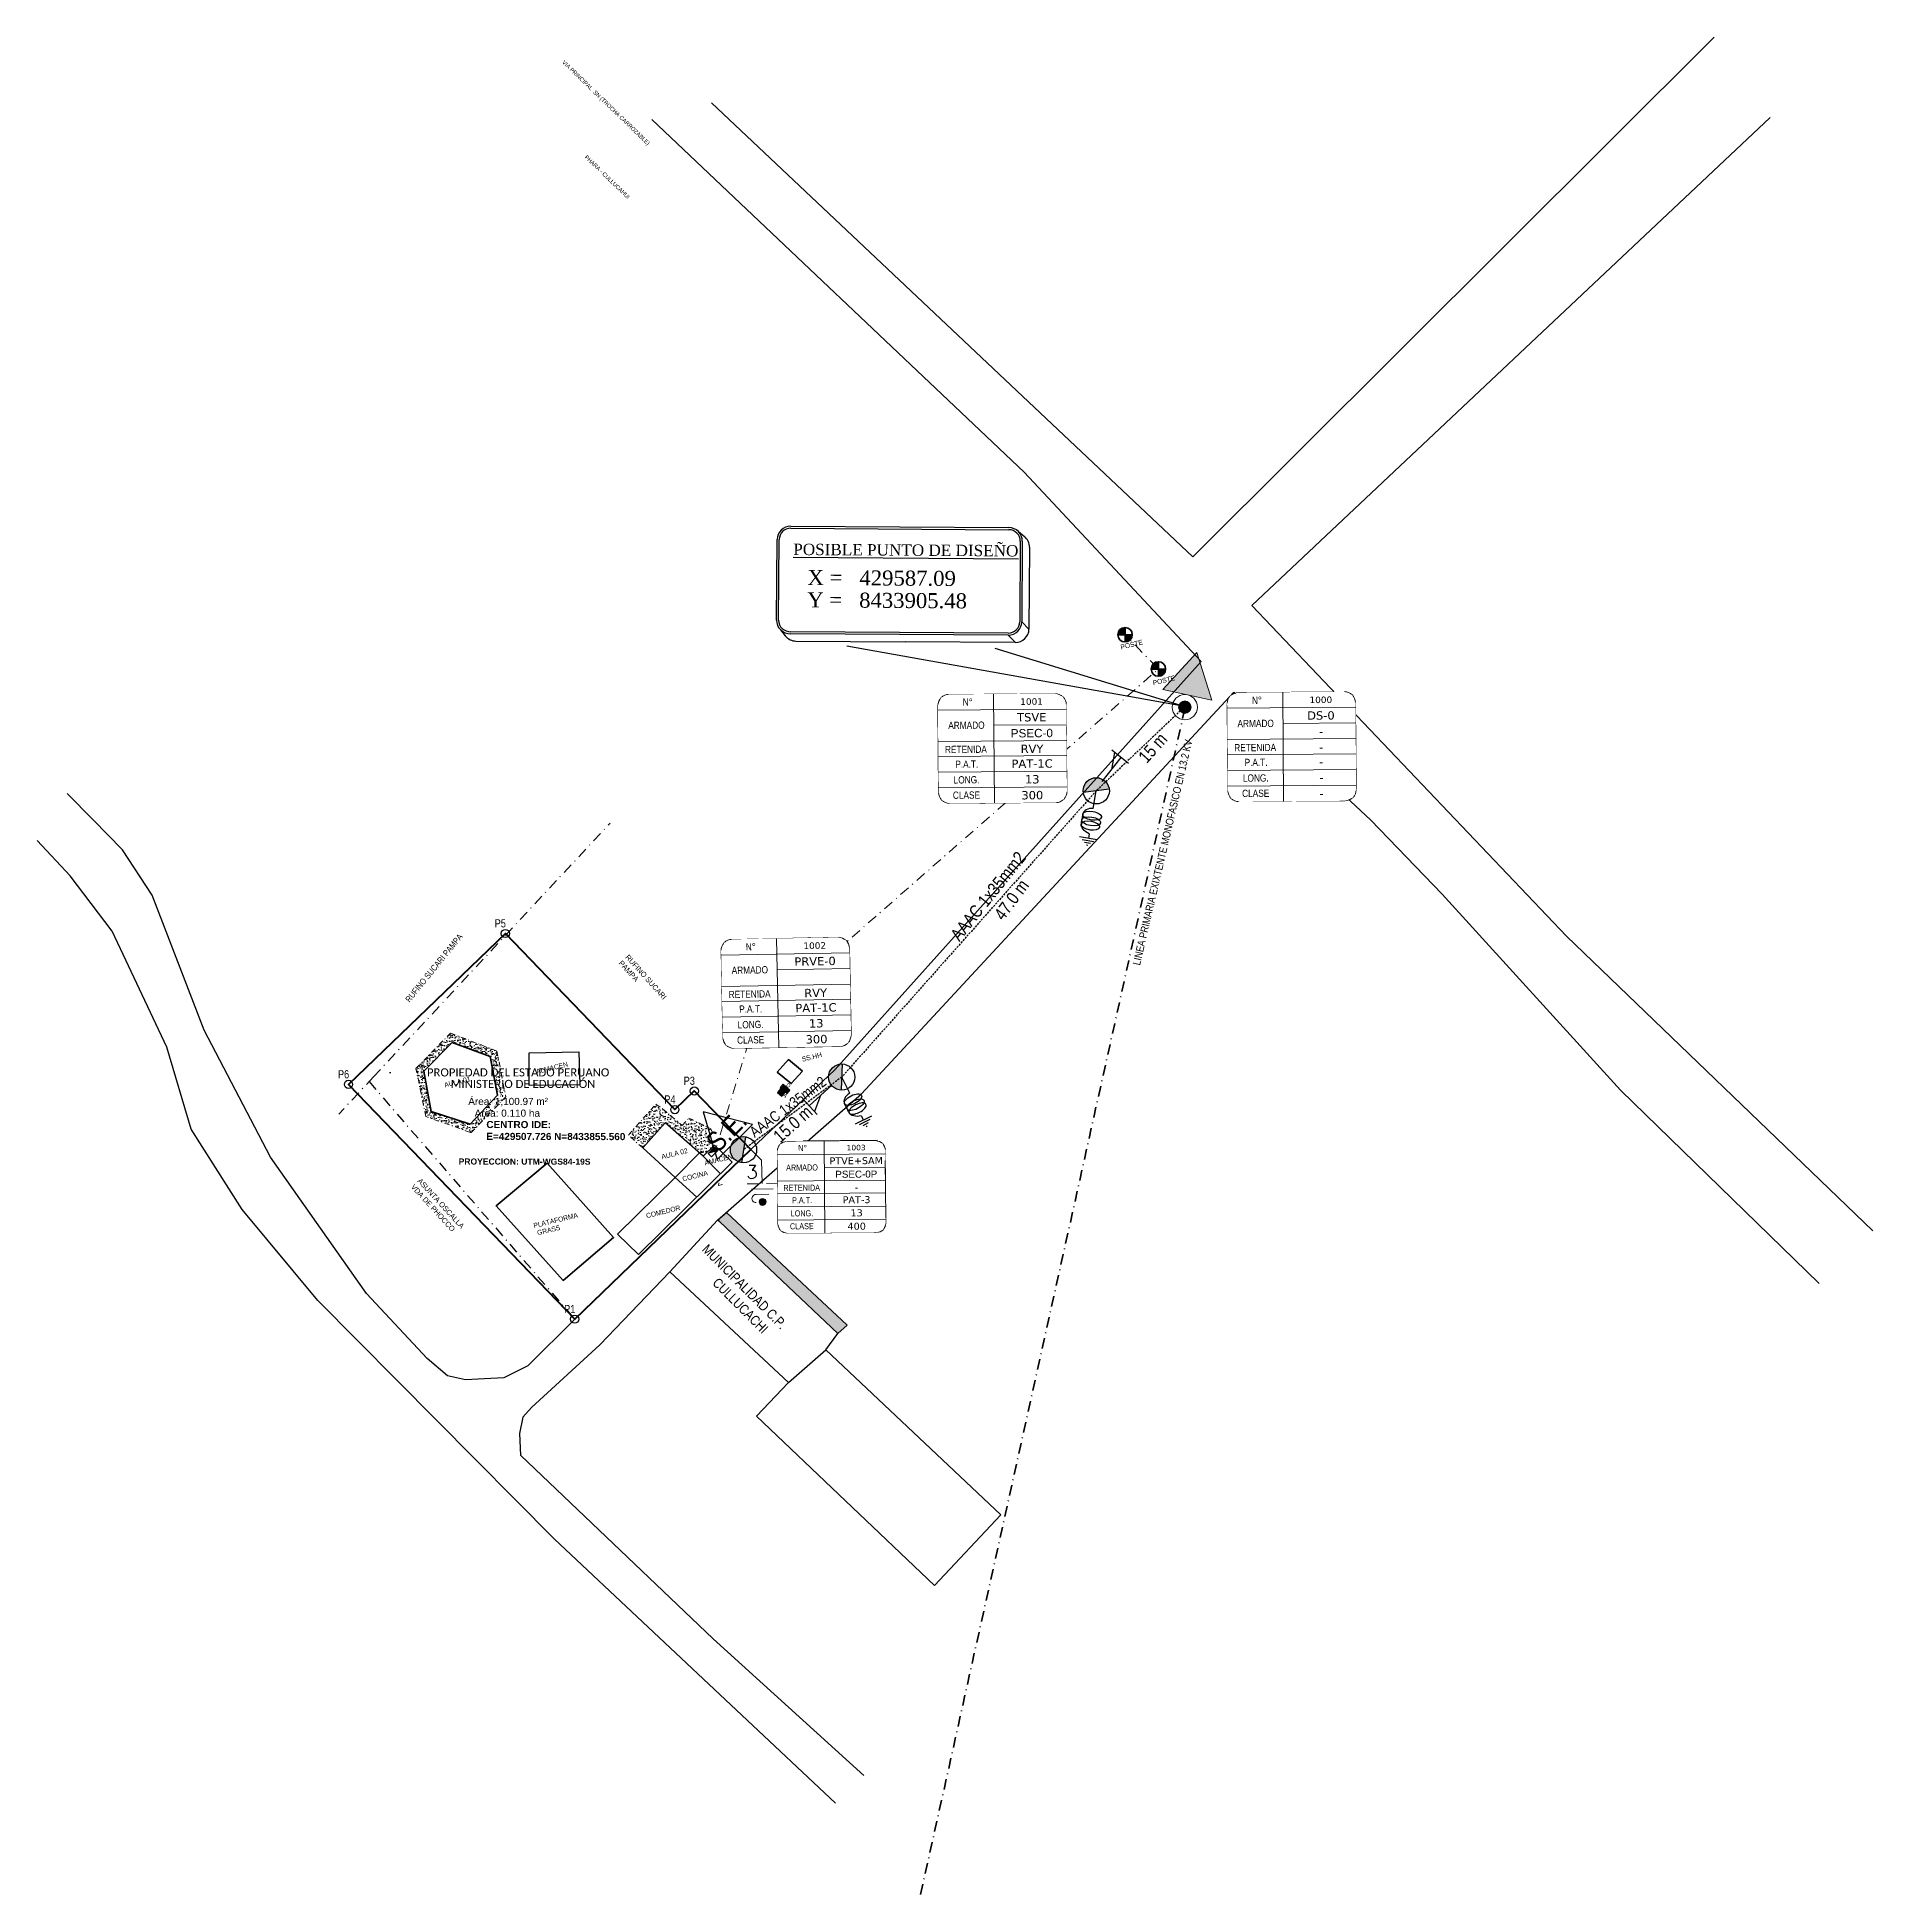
# Model space of a CAD drawing. Header units: metres. Extents: x 429446 to 429672, y 8433760 to 8433988.
import ezdxf
from ezdxf.enums import TextEntityAlignment as Align

# ---------------------------------------------------------------- set-up
doc = ezdxf.new("R2010")
doc.units = ezdxf.units.M
for name, pattern in [('DASHDOTX2', [50.8, 25.4, -12.7, 0, -12.7]), ('DASHED', [0.75, 0.5, -0.25]), ('DASHED2', [0.375, 0.25, -0.125])]:
    doc.linetypes.add(name, pattern=pattern)
for name, color, linetype, lineweight in [('00 Existente SED', 5, 'Continuous', 20), ('00-TEXTOS .7', 174, 'Continuous', 0), ('AGUA', 140, 'DASHED', 9), ('buzon', 152, 'Continuous', 18), ('cable de luz', 210, 'DASHDOTX2', 5), ('CANCHA POL', 22, 'Continuous', 35), ('CUADRO-ARMAD', 140, 'Continuous', 18), ('CULTIVO EXIST', 100, 'Continuous', 35), ('FORMATO', 7, 'Continuous', 0), ('medidor de luz', 210, 'Continuous', 13), ('POSTES', 204, 'Continuous', 35), ('POZA', 142, 'Continuous', 35), ('RED PRIMARIA', 182, 'Continuous', 9), ('REDES-MT', 7, 'Continuous', 5), ('TERRENO IE', 12, 'Continuous', 50), ('vereda piso concreto', 232, 'DASHDOTX2', 9), ('VIVIENDAS', 6, 'Continuous', 30)]:
    doc.layers.add(name, color=color, linetype=linetype, lineweight=lineweight)
for name, color, linetype in [('ArcGeek_UTM_Vertices', 1, 'Continuous'), ('ARMADOS', 5, 'Continuous'), ('COORD_TXT', 180, 'Continuous'), ('Layer', 7, 'Continuous'), ('LETRA-DERE.', 4, 'Continuous'), ('LETRA-IZQUI.', 3, 'Continuous'), ('PISOS', 7, 'Continuous'), ('R_RETENIDA_RS', 1, 'Continuous'), ('RP_PAT_3_PEÑA', 1, 'Continuous'), ('SECCIONES-VIAS', 1, 'Continuous'), ('TEXTO', 7, 'Continuous'), ('TRATAMIENTO EXTERIOR', 7, 'Continuous'), ('VERTICES', 3, 'Continuous')]:
    doc.layers.add(name, color=color, linetype=linetype)
doc.layers.add('LY_MT_TRAM', color=7, linetype='Continuous', true_color=0xc632c2)
doc.styles.add('2mm', font='swisse.ttf', dxfattribs={"height": 1})
doc.styles.add('ARCGEEK_TABLA', font='arial.ttf', dxfattribs={"width": 0.8})
doc.styles.add('Arial', font='ARIALN.TTF')
doc.styles.add('COTA', font='swisse.ttf')
doc.styles.add('REMA', font='candaraz.ttf', dxfattribs={"height": 0.7})
doc.styles.add('SANSSERIFREG', font='sanss___.ttf')
doc.styles.get("Standard").update_dxf_attribs({"font": 'simplex.shx'})
doc.styles.add('TEXCAL', font='ARIALN.TTF')
doc.styles.add('times', font='times.ttf')
doc.styles.add('VERDANA', font='verdana.ttf')
doc.styles.add('VERTICES', font='sanssb__.ttf')

# ---------------------------------------------------------------- blocks, each defined once
blk = doc.blocks.new('SED_EXISTENTE')
at = {"layer": '00 Existente SED'}
h = blk.add_hatch(color=256, dxfattribs=at)
h.dxf.hatch_style = 1
h.paths.add_polyline_path([(-1.04, 4.35), (4.1, -1.78), (6.84, 5.73)])
h = blk.add_hatch(color=256, dxfattribs=at)
h.dxf.hatch_style = 1
h.paths.add_polyline_path([(-0.94, -0.34, 1), (0.94, 0.34, 1)])
blk.add_lwpolyline([(6.84, 5.73), (-1.04, 4.35), (4.1, -1.78)], close=True, dxfattribs=at)
for radius in [2, 1, 1]:
    blk.add_circle((0, 0), radius, dxfattribs=at)
blk = doc.blocks.new('Atierra')
at = {"layer": 'ARMADOS', "color": 1, "ltscale": 0.03}
blk.add_line((3.84, 0), (0, 0), dxfattribs=at)
at = {"layer": 'ARMADOS', "color": 1}
blk.add_line((9.3, 0), (10.32, 0), dxfattribs=at)
at = {"layer": 'ARMADOS', "color": 1, "ltscale": 3}
for p, q in [((10.31, 1.93), (10.32, -1.93)), ((10.82, 1.29), (10.82, -1.28)), ((11.32, 0.65), (11.33, -0.64)), ((11.83, 0.13), (11.83, -0.12))]:
    blk.add_line(p, q, dxfattribs=at)
at = {"layer": 'ARMADOS', "color": 1, "ltscale": 0.03}
for centre, radius, start, end in [((5.94, 2.76), 4.81, 263.9407, 276.9686), ((7.08, 1.69), 3.75, 261.5568, 277.8741)]:
    blk.add_arc(centre, radius, start, end, dxfattribs=at)
for centre, major_axis, ratio, start_param, end_param in [((5.4, 0), (0, -2.02), 0.462701, 0, 6.283185), ((6.61, 0), (0, -2.02), 0.462701, 0, 6.283185), ((5.11, -0.2), (-0.4, 1.81), 0.666689, 1.317041, 3.059481)]:
    blk.add_ellipse(centre, major_axis=major_axis, ratio=ratio, start_param=start_param, end_param=end_param, dxfattribs=at)
at = {"layer": 'ARMADOS', "color": 1, "ltscale": 0.03, "extrusion": (0, 0, -1)}
for centre, major_axis, ratio, start_param, end_param in [((7.54, 0), (0, -2.02), 0.438904, 0, 6.283185), ((8.14, 0), (0.75, 1.98), 0.526016, 1.375286, 2.961865)]:
    blk.add_ellipse(centre, major_axis=major_axis, ratio=ratio, start_param=start_param, end_param=end_param, dxfattribs=at)
blk = doc.blocks.new('ARMADOS-MT')
at = {"layer": 'CUADRO-ARMAD'}
blk.add_lwpolyline([(-16.6, -25.33, 0.414214), (-13.72, -28.21), (13.72, -28.21, 0.414214), (16.6, -25.33), (16.6, -2.88, 0.414214), (13.72, 0), (-13.72, 0, 0.414214), (-16.6, -2.88)], format="xyb", close=True, dxfattribs=at)
at = {"layer": 'LETRA-DERE.', "style": 'Arial', "width": 0.6}
blk.add_attdef('CARGA/TRABAJO', text='', height=2.16, dxfattribs=at).set_placement((7.64, -26.24), align=Align.MIDDLE)
blk.add_wipeout([(-15.76, -0.84), (-13.72, 0), (13.72, 0), (15.76, -0.84), (16.6, -2.88), (16.6, -25.33), (15.76, -27.37), (13.72, -28.21), (-13.72, -28.21), (-15.76, -27.37), (-16.6, -25.33), (-16.6, -2.88)]).dxf.layer = 'CUADRO-ARMAD'
at = {"layer": 'CUADRO-ARMAD'}
for p, q in [((-16.6, -4.05), (16.6, -4.05)), ((-2.18, 0), (-2.18, -28.21)), ((-2.18, -8.1), (16.6, -8.1)), ((-16.6, -12.15), (16.6, -12.15)), ((-16.6, -16.06), (16.6, -16.06)), ((-16.6, -20.11), (16.6, -20.11)), ((-16.6, -24.16), (16.6, -24.16))]:
    blk.add_line(p, q, dxfattribs=at)
at = {"layer": 'LETRA-DERE.', "style": 'Arial', "width": 0.6}
for tag, p in [('NºESTRUC.', (7.64, -2.02)), ('TIPO-ARM.1', (7.64, -6.07)), ('TIPO-ARM.2', (7.64, -10.21)), ('TIPO-RET.', (7.64, -14.26))]:
    blk.add_attdef(tag, text='', height=2.16, dxfattribs=at).set_placement(p, align=Align.MIDDLE_CENTER)
for tag, p in [('TIPO-PAT', (7.64, -18.09)), ('LONG.', (7.64, -22.14))]:
    blk.add_attdef(tag, text='', height=2.16, dxfattribs=at).set_placement(p, align=Align.MIDDLE)
at = {"layer": 'LETRA-IZQUI.', "style": 'TEXCAL'}
for s, p in [('N%%d', (-10.19, -2.02)), ('ARMADO   ', (-13.97, -8.03)), ('RETENIDA  ', (-14.86, -14.26)), ('P.A.T.     ', (-12.22, -18.09)), ('LONG.', (-12.68, -22.14)), ('CLASE', (-12.91, -26.1))]:
    blk.add_text(s, height=1.872, dxfattribs=at).set_placement(p, align=Align.MIDDLE_LEFT)
blk = doc.blocks.new('REDCAD_LEYRS_RSRV')
at = {"layer": 'R_RETENIDA_RS', "color": 6, "lineweight": 30}
for p, q in [((-2.68, 0), (2.68, 0)), ((0, 0), (2.68, 1.4)), ((2.68, 2.1), (2.68, -1.62))]:
    blk.add_line(p, q, dxfattribs=at)
blk = doc.blocks.new('PAT-3_NUEVO')
at = {"lineweight": 20}
h = blk.add_hatch(color=1, dxfattribs=at)
h.dxf.hatch_style = 1
h.paths.add_polyline_path([(-6.51, -1.42, 1), (-7.43, -1.42, 1)])
at = {"color": 1, "lineweight": 20}
for p, q in [((-5.24, -2.84), (-5.25, 0)), ((-4.54, 0.57), (-4.54, -0.85)), ((0, 0), (-1.41, -1.41)), ((-5.96, -2.28), (-5.96, -0.57)), ((-1.41, -1.41), (-4.54, -1.42)), ((-4.53, -3.41), (-4.53, -1.99))]:
    blk.add_line(p, q, dxfattribs=at)
blk.add_lwpolyline([(-5.96, -0.57, 1.004498), (-7.05, -0.57)], format="xyb", dxfattribs=at)
blk.add_circle((-6.97, -1.42), 0.458, dxfattribs=at)
blk.add_text('3', height=1.79, rotation=270, dxfattribs=at).set_placement((-2.96, -0.11), align=Align.MIDDLE_CENTER)

msp = doc.modelspace()

# ---------------------------------------------------------------- hatches: boundary and pattern name
h = msp.add_hatch()
h.set_pattern_fill('ANSI38', color=256, scale=0.5, angle=-8.676)
h.set_pattern_definition([(36.3239737625, (15926.99983, 6369540.83091), (-0.0370218965223, 0.0503550313067), []), (126.3239737625, (15926.99983, 6369540.83091), (-0.1243988243512, 0.063688166091), [0.15625, -0.09375])])
h.paths.add_polyline_path([(429537.81, 8433859.36), (429537.46, 8433858.97), (429538.29, 8433858.23), (429538.63, 8433858.61)])
h = msp.add_hatch()
h.set_pattern_fill('ANSI31', color=256, scale=0.5, angle=-9.557)
h.set_pattern_definition([(35.4429536247, (-15766.227525, 6376142.61845), (-0.0362432560176, 0.0509183306211), [])])
h.paths.add_polyline_path([(429538.01, 8433858.34), (429537.48, 8433858.8), (429537.1, 8433858.36), (429537.63, 8433857.9)])
at = {"layer": 'COORD_TXT'}
h = msp.add_hatch(color=1, dxfattribs=at)
h.dxf.hatch_style = 1
h.paths.add_polyline_path([(429574.79, 8433896.11, 0.155754), (429574.62, 8433895.15), (429577.82, 8433895.57, 0.730472)])
h = msp.add_hatch(color=1, dxfattribs=at)
h.dxf.hatch_style = 1
h.paths.add_polyline_path([(429544.01, 8433858.95, 0.155754), (429544.93, 8433858.62), (429545.05, 8433861.84, 0.730472)])
h = msp.add_hatch(color=1, dxfattribs=at)
h.dxf.hatch_style = 1
h.paths.add_polyline_path([(429531.81, 8433850.15, 0.155754), (429532.68, 8433849.71), (429533.19, 8433852.9, 0.730472)])
at = {"layer": 'medidor de luz'}
h = msp.add_hatch(color=256, dxfattribs=at)
h.dxf.hatch_style = 1
h.paths.add_polyline_path([(429529.37, 8433851.65), (429528.59, 8433850.85), (429529.79, 8433851.24)])
at = {"layer": 'PISOS'}
h = msp.add_hatch(dxfattribs=at)
h.set_pattern_fill('AR-CONC', color=256)
h.paths.add_polyline_path([(429503.83, 8433877.73), (429487.53, 8433860.25), (429486.99, 8433859.68), (429512.23, 8433830.52), (429533.84, 8433851.33), (429526.9, 8433858.53), (429524.52, 8433856.24)])
h.paths.add_polyline_path([(429490.44, 8433859.28), (429490.44, 8433858.53), (429489.69, 8433858.53), (429489.69, 8433859.28)], flags=16)
h.paths.add_polyline_path([(429490.1, 8433858.91, -1), (429490.03, 8433858.91, -1)], flags=0)
h.paths.add_polyline_path([(429508.87, 8433849.65), (429517, 8433840.55), (429510.8, 8433835.28), (429502.58, 8433844.43)], flags=16)
h.paths.add_polyline_path([(429528.57, 8433851.04), (429529.39, 8433851.81), (429529.79, 8433851.38), (429528.97, 8433850.61)], flags=16)
h.paths.add_polyline_path([(429491.85, 8433853.28), (429495.84, 8433853.28), (429495.84, 8433854.88), (429491.85, 8433854.88)], flags=25)
h.paths.add_polyline_path([(429491.85, 8433852.29), (429495.61, 8433852.29), (429495.61, 8433853.89), (429491.85, 8433853.89)], flags=25)
h.paths.add_polyline_path([(429525.58, 8433848.58), (429528.14, 8433849.2), (429527.91, 8433850.11), (429525.36, 8433849.48)], flags=24)
h.paths.add_polyline_path([(429505.55, 8433840.12), (429507.59, 8433840.62), (429507.37, 8433841.52), (429505.33, 8433841.02)], flags=24)
h.paths.add_polyline_path([(429504.54, 8433859.7), (429507.47, 8433860.41), (429507.25, 8433861.32), (429504.32, 8433860.6)], flags=24)
h.paths.add_polyline_path([(429502.91, 8433840.47), (429507.14, 8433841.5), (429506.92, 8433842.41), (429502.69, 8433841.38)], flags=24)
h.paths.add_polyline_path([(429517.77, 8433841.94), (429520.96, 8433842.72), (429520.74, 8433843.62), (429517.55, 8433842.84)], flags=24)
h.paths.add_polyline_path([(429523.11, 8433846.69), (429525.41, 8433847.25), (429525.19, 8433848.16), (429522.89, 8433847.6)], flags=24)
h.paths.add_polyline_path([(429520.47, 8433849.38), (429522.84, 8433849.96), (429522.63, 8433850.86), (429520.25, 8433850.27)], flags=24)
h.paths.add_polyline_path([(429493.82, 8433858.2), (429496.19, 8433858.78), (429495.98, 8433859.67), (429493.6, 8433859.09)], flags=24)
h.paths.add_polyline_path([(429522.98, 8433856.74), (429524.85, 8433856.74), (429524.85, 8433858.24), (429522.98, 8433858.24)], flags=24)
h.paths.add_polyline_path([(429532.29, 8433851.82), (429534.16, 8433851.82), (429534.16, 8433853.33), (429532.29, 8433853.33)], flags=9)
h.paths.add_polyline_path([(429510.68, 8433831.01), (429512.55, 8433831.01), (429512.55, 8433832.52), (429510.68, 8433832.52)], flags=25)
h.paths.add_polyline_path([(429529.14, 8433851.01), (429529.68, 8433851.5), (429528.98, 8433852.27), (429528.44, 8433851.78)], flags=24)
at = {"layer": 'PISOS', "lineweight": 5}
h = msp.add_hatch(dxfattribs=at)
h.set_pattern_fill('AR-CONC', color=256, scale=0.005)
h.set_pattern_definition([(50, (65.4198, 22.96786), (0.91092334498, -0.079695427695), [0.09525, -1.04775]), (355, (65.4198, 22.9679), (-0.17621710712, 0.9552842262), [0.0762, -0.83820292085]), (100.4514447, (65.4957, 22.9612), (0.73470623545, 0.87558875956), [0.080950044, -0.890451223]), (46.1842, (65.4198, 23.2219), (1.35539520446, -0.21021163966), [0.142875, -1.571625]), (96.63555761, (65.5327, 23.2043), (1.18702067026, 1.23713062299), [0.1214251157, -1.3356780408]), (351.18415117, (65.4198, 23.2219), (1.18702067032, 1.23713062293), [0.11429983535, -1.2572986596]), (21, (65.5468, 23.15836), (0.758071956346, -0.511325990935), [0.09525, -1.04775]), (326, (65.5468, 23.1584), (0.30901014174, 0.92093983061), [0.0762, -0.8382]), (71.451445, (65.6099, 23.11575), (1.06708209639, 0.40961384443), [0.080950044, -0.890449688]), (37.5, (65.41977, 22.96786), (0.015443016253, 0.422775194366), [0, -0.82804, 0, -0.8509, 0, -0.841375]), (7.5, (65.41977, 22.96786), (0.334098312552, 0.50090287409), [0, -0.48514, 0, -0.80899, 0, -0.320675]), (327.5, (65.13656, 22.96786), (0.677952975834, -0.028643719963), [0, -0.3175, 0, -0.9906, 0, -1.31445]), (317.5, (65.00956, 22.96786), (0.74064590693, 0.127132455167), [0, -0.41275, 0, -0.65786, 0, -0.93345])])
h.paths.add_polyline_path([(429502.68, 8433863.43), (429496.99, 8433865.63), (429492.75, 8433861.27), (429493.97, 8433855.4), (429499.54, 8433853.42), (429503.78, 8433857.81)])
h.paths.add_polyline_path([(429493.7, 8433860.97), (429497.2, 8433864.49), (429501.85, 8433862.77), (429502.77, 8433858.01), (429499.4, 8433854.46), (429494.63, 8433856)], flags=16)
h = msp.add_hatch(dxfattribs=at)
h.set_pattern_fill('AR-CONC', color=256, scale=0.005)
h.set_pattern_definition([(50, (429522.6909, 8433855.3299), (0.91092, -0.079695), [0.09525, -1.04775]), (355, (429522.6909, 8433855.3299), (-0.17622, 0.95528), [0.0762, -0.8382]), (100.451, (429522.7668, 8433855.3233), (0.73471, 0.87559), [0.08095, -0.89045]), (46.184, (429522.6909, 8433855.5839), (1.3554, -0.21021), [0.14288, -1.57163]), (96.636, (429522.8038, 8433855.5664), (1.18702, 1.23713), [0.12143, -1.33568]), (351.184, (429522.6909, 8433855.5839), (1.18702, 1.23713), [0.1143, -1.2573]), (21, (429522.8179, 8433855.5204), (0.75807, -0.511326), [0.09525, -1.04775]), (326, (429522.8179, 8433855.5204), (0.30901, 0.92094), [0.0762, -0.8382]), (71.451, (429522.88105, 8433855.4778), (1.06708, 0.40961), [0.08095, -0.89045]), (37.5, (429522.69088, 8433855.3299), (0.015443, 0.422775), [0, -0.82804, 0, -0.8509, 0, -0.841375]), (7.5, (429522.6909, 8433855.3299), (0.334098, 0.500903), [0, -0.48514, 0, -0.80899, 0, -0.320675]), (327.5, (429522.40767, 8433855.3299), (0.677953, -0.028644), [0, -0.3175, 0, -0.9906, 0, -1.31445]), (317.5, (429522.2807, 8433855.3299), (0.740646, 0.127132), [0, -0.41275, 0, -0.65786, 0, -0.93345])])
h.paths.add_polyline_path([(429518.83, 8433853.12), (429520.57, 8433851.54), (429523.32, 8433854.6), (429528, 8433850.52), (429529.35, 8433851.85), (429528.47, 8433852.39), (429529.12, 8433853.45), (429528.93, 8433853.89), (429526.25, 8433855.21), (429525.42, 8433854.31), (429522.99, 8433856.35), (429522.17, 8433856.89)])
h = msp.add_hatch(dxfattribs=at)
h.set_pattern_fill('AR-CONC', color=256, scale=0.005)
h.set_pattern_definition([(50, (0, 0), (0.91092334498, -0.079695427695), [0.09525, -1.04775]), (355, (0, 0), (-0.17621710712, 0.9552842262), [0.0762, -0.83820292085]), (100.4514447, (0.0759, -0.0066), (0.73470623545, 0.87558875956), [0.080950044, -0.890451223]), (46.1842, (0, 0.254), (1.35539520446, -0.21021163966), [0.142875, -1.571625]), (96.63555761, (0.113, 0.2365), (1.18702067026, 1.23713062299), [0.1214251157, -1.3356780408]), (351.18415117, (0, 0.254), (1.18702067032, 1.23713062293), [0.11429983535, -1.2572986596]), (21, (0.127, 0.1905), (0.758071956346, -0.511325990935), [0.09525, -1.04775]), (326, (0.127, 0.1905), (0.30901014174, 0.92093983061), [0.0762, -0.8382]), (71.451445, (0.1902, 0.1479), (1.06708209639, 0.40961384443), [0.080950044, -0.890449688]), (37.5, (0, 0), (0.015443016253, 0.422775194366), [0, -0.82804, 0, -0.8509, 0, -0.841375]), (7.5, (0, 0), (0.334098312552, 0.50090287409), [0, -0.48514, 0, -0.80899, 0, -0.320675]), (327.5, (-0.2832, 0), (0.677952975834, -0.028643719963), [0, -0.3175, 0, -0.9906, 0, -1.31445]), (317.5, (-0.4102, 0), (0.74064590693, 0.127132455167), [0, -0.41275, 0, -0.65786, 0, -0.93345])])
h.paths.add_polyline_path([(429530.85, 8433843.62), (429545.68, 8433829.77), (429544.53, 8433828.76), (429530.03, 8433842.47), (429529.77, 8433842.66)])
at = {"layer": 'POSTES'}
h = msp.add_hatch(color=256, dxfattribs=at)
h.dxf.hatch_style = 1
h.paths.add_polyline_path([(429579.76, 8433915.41, 0.414214), (429578.87, 8433914.52), (429579.76, 8433914.52)])
h.paths.add_polyline_path([(429580.65, 8433914.52), (429579.76, 8433914.52), (429579.76, 8433913.63, 0.414214)])
h = msp.add_hatch(color=256, dxfattribs=at)
h.dxf.hatch_style = 1
h.paths.add_polyline_path([(429583.85, 8433911.2, 0.414214), (429582.96, 8433910.31), (429583.85, 8433910.31)])
h.paths.add_polyline_path([(429584.74, 8433910.31), (429583.85, 8433910.31), (429583.85, 8433909.42, 0.414214)])
h = msp.add_hatch(color=256, dxfattribs=at)
h.dxf.hatch_style = 1
h.paths.add_polyline_path([(429534.34, 8433867.41, 0.414214), (429533.89, 8433866.97), (429534.34, 8433866.97)])
h.paths.add_polyline_path([(429534.78, 8433866.97), (429534.34, 8433866.97), (429534.34, 8433866.53, 0.414214)])

# ---------------------------------------------------------------- linework, layer by layer
at = {"flags": 128}
for points, elevation in [([(429652.04, 8433987.85), (429588.07, 8433924.06), (429529.01, 8433979.8)], -15.91), ([(429521.7, 8433977.73), (429567.39, 8433934.47), (429589.11, 8433911.23)], -15.91), ([(429671.51, 8433841.38), (429633.94, 8433877.54), (429595.31, 8433918.1), (429658.93, 8433978)], -15.91), ([(429533.84, 8433851.33), (429544.18, 8433861.18), (429589.11, 8433911.23)], 3612.92), ([(429529.77, 8433842.66), (429547.4, 8433858.19), (429593.1, 8433907.48)], 3615.08), ([(429593.1, 8433907.48), (429609.93, 8433891.78), (429618.66, 8433882.68), (429640.56, 8433858.64), (429664.91, 8433834.91)], 3615.08), ([(429512.23, 8433830.52), (429506.48, 8433824.8), (429503.55, 8433823.33), (429501.17, 8433823.19), (429498.85, 8433823.08), (429496.62, 8433823.58), (429494.13, 8433825.71), (429486.68, 8433833.67), (429474.91, 8433850.4), (429466.78, 8433865.98), (429460.38, 8433882.55), (429456.76, 8433888.13), (429453.14, 8433891.81), (429449.96, 8433895.03)], -15.91), ([(429544.22, 8433771.13), (429509.75, 8433803.52), (429480.72, 8433832.81), (429471.43, 8433844), (429465.17, 8433853.83), (429462.2, 8433863.91), (429455.47, 8433878.15), (429450.31, 8433884.91), (429446.27, 8433889.25)], -15.91), ([(429512.23, 8433830.52), (429533.84, 8433851.33)], 3612.92), ([(429524.56, 8433847.91), (429527.53, 8433850.93)], 3613.64), ([(429528, 8433850.52), (429530.13, 8433848.36)], 3613.91), ([(429524.56, 8433847.91), (429527.22, 8433845.5)], 3613.64), ([(429523.91, 8433836.34), (429515.3, 8433827.36), (429506.91, 8433819.68), (429505.88, 8433818.51), (429505.44, 8433816.5), (429505.58, 8433813.82), (429529.23, 8433791.28), (429547.69, 8433774.53)], 3614.66), ([(429538.45, 8433822.77), (429543.03, 8433826.78)], 3618.65)]:
    msp.add_lwpolyline(points, dxfattribs=dict(at, elevation=elevation))
at = {"color": 94, "linetype": 'DASHDOTX2', "ltscale": 0.05, "flags": 128}
for points in [[(429487.53, 8433860.25), (429516.59, 8433891.41)], [(429487.53, 8433860.25), (429483.27, 8433855.68)], [(429486.99, 8433859.68), (429512.23, 8433830.52)]]:
    msp.add_lwpolyline(points, dxfattribs=at)
for points in [[(429537.81, 8433859.36), (429537.46, 8433858.97), (429538.29, 8433858.23), (429538.63, 8433858.61)], [(429537.48, 8433858.8), (429537.1, 8433858.36), (429537.63, 8433857.9), (429538.01, 8433858.34)]]:
    msp.add_lwpolyline(points, close=True)
at = {"elevation": 3615.08, "flags": 128}
msp.add_lwpolyline([(429530.85, 8433843.62), (429545.68, 8433829.77), (429544.53, 8433828.76), (429530.03, 8433842.47), (429529.77, 8433842.66)], close=True, dxfattribs=at)
at = {"layer": 'AGUA', "flags": 128}
for points in [[(429529.86, 8433846.94), (429529.93, 8433847.27)], [(429529.86, 8433846.94), (429530.35, 8433847.05)]]:
    msp.add_lwpolyline(points, dxfattribs=at)
at = {"layer": 'ArcGeek_UTM_Vertices'}
for centre in [(429503.72, 8433877.85), (429484.48, 8433859.34), (429526.9, 8433858.53), (429524.52, 8433856.24), (429512.23, 8433830.52)]:
    msp.add_circle(centre, 0.5, dxfattribs=at)
at = {"layer": 'ARMADOS', "color": 1, "lineweight": 25}
for p, q in [((429577.82, 8433895.57), (429574.62, 8433895.15)), ((429545.05, 8433861.84), (429544.93, 8433858.62)), ((429533.19, 8433852.9), (429532.68, 8433849.71))]:
    msp.add_line(p, q, dxfattribs=at)
for centre in [(429576.22, 8433895.36), (429544.99, 8433860.23), (429532.94, 8433851.31)]:
    msp.add_circle(centre, 1.61, dxfattribs=at)
at = {"layer": 'buzon'}
msp.add_circle((429587.1, 8433905.48), 0.436, dxfattribs=at)
at = {"layer": 'cable de luz', "lineweight": 35, "ltscale": 0.05}
msp.add_line((429587.1, 8433905.48), (429554.66, 8433759.88), dxfattribs=at)
at = {"layer": 'cable de luz', "ltscale": 0.05, "flags": 128}
for points in [[(429534.34, 8433866.97), (429583.85, 8433910.31), (429579.76, 8433914.52)], [(429534.34, 8433866.97), (429529.59, 8433851.6)]]:
    msp.add_lwpolyline(points, dxfattribs=at)
at = {"layer": 'CANCHA POL', "elevation": -15.91}
msp.add_lwpolyline([(429508.87, 8433849.65), (429502.58, 8433844.43), (429510.8, 8433835.28), (429517, 8433840.55)], close=True, dxfattribs=at)
at = {"layer": 'CULTIVO EXIST'}
msp.add_polyline3d([(429499.4, 8433854.46, 3613.88), (429502.77, 8433858.01, 3615.42), (429501.85, 8433862.77, 3613.7), (429497.2, 8433864.49, 3613.67), (429493.7, 8433860.97, 3613.72), (429494.63, 8433856, 3613.74), (429499.4, 8433854.46, 3613.88)], close=True, dxfattribs=at)
at = {"layer": 'FORMATO', "color": 1, "lineweight": 30}
for p, q in [((429527.98, 8433855.98, 267.3), (429529.71, 8433850.12, 267.3)), ((429534.03, 8433854.42, 267.3), (429527.98, 8433855.98, 267.3)), ((429529.71, 8433850.11, 267.3), (429534.03, 8433854.42, 267.3))]:
    msp.add_line(p, q, dxfattribs=at)
at = {"layer": 'Layer'}
msp.add_polyline3d([(429529.77, 8433842.66, 3614.47), (429523.91, 8433836.34, 3614.66), (429538.45, 8433822.77, 3618.65), (429534.52, 8433818.61, 3614.96), (429556.37, 8433797.82, 3616.74), (429564.52, 8433806.52, 3615.82), (429543.03, 8433826.78, 3615.25), (429544.53, 8433828.76, 3614.83), (429530.03, 8433842.47, 3615.7), (429529.77, 8433842.66, 3614.47)], close=True, dxfattribs=at)
at = {"layer": 'medidor de luz', "elevation": 7227.91}
for points in [[(429529.01, 8433850.44), (429529.79, 8433851.24), (429529.37, 8433851.65), (429528.59, 8433850.85), (429529.01, 8433850.44)], [(429528.59, 8433850.85), (429529.79, 8433851.24)]]:
    msp.add_lwpolyline(points, dxfattribs=at)
at = {"layer": 'POSTES'}
for points in [[(429578.87, 8433914.52), (429580.65, 8433914.52)], [(429579.76, 8433913.63), (429579.76, 8433915.41)], [(429582.96, 8433910.31), (429584.74, 8433910.31)], [(429583.85, 8433909.42), (429583.85, 8433911.2)]]:
    msp.add_lwpolyline(points, dxfattribs=at)
at = {"layer": 'POSTES', "elevation": 3613}
for points in [[(429533.89, 8433866.97), (429534.78, 8433866.97)], [(429534.34, 8433866.53), (429534.34, 8433867.41)]]:
    msp.add_lwpolyline(points, dxfattribs=at)
at = {"layer": 'POSTES'}
for centre, radius in [((429579.76, 8433914.52), 0.89), ((429583.85, 8433910.31), 0.89), ((429534.34, 8433866.97, 3613), 0.445)]:
    msp.add_circle(centre, radius, dxfattribs=at)
at = {"layer": 'POZA', "flags": 128}
msp.add_lwpolyline([(429540.17, 8433860.95), (429538.81, 8433859.43), (429537.09, 8433860.85), (429538.45, 8433862.38)], close=True, dxfattribs=at)
at = {"layer": 'TERRENO IE', "elevation": 3612.92, "flags": 128}
msp.add_lwpolyline([(429512.23, 8433830.52), (429533.84, 8433851.33), (429526.9, 8433858.53), (429524.52, 8433856.24), (429503.72, 8433877.85), (429484.48, 8433859.34)], close=True, dxfattribs=at)
at = {"layer": 'TEXTO', "color": 5, "lineweight": 30}
for p, q in [((429538.73, 8433927.84), (429565.5, 8433927.66)), ((429538.73, 8433927.59), (429565.5, 8433927.41)), ((429537, 8433916.31), (429537.07, 8433926.19)), ((429537.25, 8433916.31), (429537.31, 8433926.19)), ((429566.67, 8433927.17), (429567.42, 8433926.56)), ((429566.9, 8433926), (429566.83, 8433916.11)), ((429567.14, 8433925.99), (429567.08, 8433916.11)), ((429568.03, 8433925.26), (429567.97, 8433915.21)), ((429567.08, 8433916.11), (429567.97, 8433915.21)), ((429537.48, 8433915.13), (429538.07, 8433914.38)), ((429565.41, 8433914.71), (429538.73, 8433914.89)), ((429565.41, 8433914.46), (429538.73, 8433914.64)), ((429539.36, 8433913.74), (429552.76, 8433913.65)), ((429566.31, 8433913.56), (429552.76, 8433913.65)), ((429565.41, 8433914.46), (429566.3, 8433913.56))]:
    msp.add_line(p, q, dxfattribs=at)
msp.add_lwpolyline([(429563.78, 8433912.85), (429587.09, 8433905.7), (429545.61, 8433913.11)], dxfattribs=at)
for centre, radius, start, end in [((429538.72, 8433926.18), 1.66, 89.6162, 179.6162), ((429538.72, 8433926.18), 1.41, 89.5485, 179.6162), ((429565.49, 8433926), 1.66, 359.6162, 89.6162), ((429565.49, 8433926), 1.41, 359.6162, 89.6162), ((429566.38, 8433925.27), 1.66, 359.6162, 51.1645), ((429538.66, 8433916.3), 1.66, 179.6689, 272.5409), ((429538.66, 8433916.3), 1.41, 179.6855, 272.9698), ((429565.42, 8433916.12), 1.66, 269.6162, 359.6162), ((429565.42, 8433916.12), 1.41, 269.6162, 359.6162), ((429539.38, 8433915.4), 1.66, 218.0679, 269.6162), ((429566.31, 8433915.22), 1.66, 269.6162, 359.6162)]:
    msp.add_arc(centre, radius, start, end, dxfattribs=at)
at = {"layer": 'vereda piso concreto', "ltscale": 0.025, "elevation": 3614.17}
msp.add_lwpolyline([(429520.57, 8433851.54), (429518.83, 8433853.12), (429522.17, 8433856.89), (429522.99, 8433856.35), (429525.42, 8433854.31), (429526.25, 8433855.21), (429528.93, 8433853.89), (429529.12, 8433853.45), (429528.47, 8433852.39), (429529.35, 8433851.85)], dxfattribs=at)
at = {"layer": 'vereda piso concreto', "ltscale": 0.025}
msp.add_polyline3d([(429492.75, 8433861.27, 3613.68), (429496.99, 8433865.63, 3613.37), (429502.68, 8433863.43, 3613.67), (429503.78, 8433857.81, 3613.72), (429499.54, 8433853.42, 3613.74), (429499.43, 8433853.44, 3613.75), (429493.97, 8433855.4, 3613.56), (429492.75, 8433861.27, 3613.68)], close=True, dxfattribs=at)
at = {"layer": 'VIVIENDAS'}
for points in [[(429506.64, 8433863.2, 3613.43), (429512.74, 8433863.33, 3613.79), (429512.87, 8433859.3, 3613.4), (429506.64, 8433859.21, 3613.65), (429506.64, 8433863.2, 3613.43)], [(429523.32, 8433854.6, 3614.27), (429520.57, 8433851.54, 3614.17), (429524.56, 8433847.91, 3613.64), (429517.48, 8433840.97, 3614.49), (429520.05, 8433838.45, 3614.7), (429531.55, 8433849.77, 3613.92), (429529.38, 8433851.87, 3614.2), (429528, 8433850.52, 3613.91), (429523.32, 8433854.6, 3614.27)]]:
    msp.add_polyline3d(points, close=True, dxfattribs=at)

# ---------------------------------------------------------------- block references
at = {"xscale": 0.7031715589845338, "yscale": 0.7031715589845338, "zscale": 0.7031715589845338}
for p, rotation in [((429578.12, 8433897.98, 4394.94), 51.79180406340077), ((429542.39, 8433857.99, 4394.94), 222.2527760986826)]:
    msp.add_blockref('REDCAD_LEYRS_RSRV', p, dxfattribs=dict(at, rotation=rotation))
at = {"layer": '00 Existente SED', "xscale": 0.77, "yscale": 0.77, "zscale": 0.77, "rotation": 37.6901961885027}
msp.add_blockref('SED_EXISTENTE', (429587.09, 8433905.63), dxfattribs=at)
at = {"layer": 'COORD_TXT', "color": 3, "ltscale": 0.03}
for p, xscale, yscale, zscale, rotation in [((429576.22, 8433895.36), 0.573451134299242, 0.573451134299242, 0.573451134299242, 260.5909461173546), ((429544.99, 8433860.23), 0.5734511342992421, 0.5734511342992421, 0.5734511342992421, 296.6884903619192)]:
    msp.add_blockref('Atierra', p, dxfattribs=dict(at, xscale=xscale, yscale=yscale, zscale=zscale, rotation=rotation))
at = {"layer": 'RP_PAT_3_PEÑA', "xscale": 0.9247999999999998, "yscale": 0.9247999999999998, "zscale": 1.048588263395847, "rotation": 91.15140023604896}
msp.add_blockref('PAT-3_NUEVO', (429533.84, 8433851.33, 3612.92), dxfattribs=at)

# ---------------------------------------------------------------- texts
at = {"attachment_point": 1, "style": 'Arial'}
for s, width, gutter_width, heights, insert, char_height, rotation in [('VIA PRINCIPAL  SN (TROCHA CARROZABLE)', 109.7667, 20, [0], (429510.98, 8433985.06, -18161.13), 0.5, 316.051), ('PHARA - CULLUCAHUI', 109.7667, 20, [0], (429513.76, 8433973.42, -18161.13), 0.5, 316.051), ('LINEA PRIMARIA EXIXTENTE MONOFASICO EN 13.2 KV', 30.3175, 1.87, [0.2], (429580.68, 8433874.1), 0.936, 76.8875), ('RUFINO SUCARI PAMPA', 12.4424, 1.5, [0], (429491.38, 8433869.82, 5396.23), 0.75, 50.8679), ('RUFINO SUCARI PAMPA', 7.5061, 2.6, [0], (429518.87, 8433875.34, 4695.6), 0.65, 311.9841), ('D', 0.2432, 2.5, [0], (429538.39, 8433859.56), 0.5, 324.2415), ('A', 0.2432, 2.5, [0], (429538.07, 8433858.31), 0.5, 314.6844), ('M', 0.1264, 1.25, [0], (429528.73, 8433851.51, 7227.91), 0.5, 44.6605), ('ASUNTA OSCALLA VDA DE PHOCCO', 7.5061, 2.6, [0], (429493.36, 8433847.88), 0.65, 312.5921), ('MUNICIPALIDAD C.P.                                CULLUCACHI', 22.0542, 9.6, [0], (429528.61, 8433839.83), 1.2, 314.9201)]:
    msp.add_mtext_dynamic_manual_height_columns(s, width=width, gutter_width=gutter_width, heights=heights, dxfattribs=dict(at, insert=insert, char_height=char_height, rotation=rotation))
at = {"layer": '00-TEXTOS .7', "style": '2mm'}
for s, p in [('Área: 1,100.97 m²', (429499.17, 8433856.81, -0.29)), ('Area: 0.110 ha', (429499.95, 8433855.37, -0.29))]:
    msp.add_text(s, height=0.875, dxfattribs=at).set_placement(p)
at = {"layer": '00-TEXTOS .7', "char_height": 1, "attachment_point": 1, "style": 'REMA'}
for s, width, heights, insert in [('PROPIEDAD DEL ESTADO PERUANO', 41.8733, [0.396], (429494.1, 8433861.31, -954.57)), ('\\pxqc;MINISTERIO DE EDUCACIÓN', 18.2451, [0], (429496.76, 8433859.89, -954.57))]:
    msp.add_mtext_dynamic_manual_height_columns(s, width=width, gutter_width=0.625, heights=heights, dxfattribs=dict(at, insert=insert))
at = {"layer": 'ArcGeek_UTM_Vertices', "style": 'ARCGEEK_TABLA', "width": 0.8}
for s, p in [('P5', (429503.1, 8433878.3)), ('P6', (429483.87, 8433859.78)), ('P3', (429526.29, 8433858.98)), ('P4', (429523.91, 8433856.69)), ('P1', (429511.62, 8433830.97))]:
    msp.add_text(s, height=1, dxfattribs=at).set_placement(p, align=Align.BOTTOM_CENTER)
at = {"layer": 'FORMATO', "color": 1, "lineweight": 30, "style": 'Arial'}
msp.add_text('S.E.', height=2.418, rotation=45.5647, dxfattribs=at).set_placement((429529.87, 8433850.9, 267.3))
at = {"layer": 'POSTES', "extrusion": (0.00279, -0.010971, 0.999936), "style": 'Arial'}
for p in [(429577.61, 8433418.27, -91328.81), (429581.56, 8433413.88, -91328.75), (429533.04, 8433371.4, -91328.02)]:
    msp.add_text('POSTE', height=0.6, rotation=13.7266, dxfattribs=at).set_placement(p)
at = {"layer": 'REDES-MT', "color": 1, "lineweight": 25, "style": 'Arial'}
for s, rotation, p in [('15 m', 48.22, (429582.42, 8433898.64)), ('AAAC 1x35mm2', 51.3436, (429559.43, 8433876.79, -4394.94)), ('47.0 m', 53.534, (429564.82, 8433879.34, -4394.94))]:
    msp.add_text(s, height=1.56, rotation=rotation, dxfattribs=at).set_placement(p)
at = {"layer": 'SECCIONES-VIAS', "color": 252, "linetype": 'DASHDOTX2', "lineweight": 9, "ltscale": 0.12, "true_color": 0x939598, "style": 'SANSSERIFREG'}
msp.add_text('A', height=3, rotation=353.0767, dxfattribs=at).set_placement((429558.66, 8433897.91), align=Align.MIDDLE)
at = {"layer": 'TEXTO', "color": 1, "lineweight": 30, "style": 'times'}
msp.add_text('%%UPOSIBLE PUNTO DE DISEÑO', height=1.3918, rotation=359.6162, dxfattribs=at).set_placement((429552.86, 8433924.91), align=Align.MIDDLE_CENTER)
for s, p in [('X =   429587.09', (429540.79, 8433920.62)), ('Y =   8433905.48', (429540.76, 8433917.88))]:
    msp.add_text(s, height=1.8441, rotation=359.6162, dxfattribs=at).set_placement(p)
at = {"layer": 'TRATAMIENTO EXTERIOR', "extrusion": (0.00279, -0.010971, 0.999936), "style": 'Arial'}
for s, p in [('ALMACEN', (429462.07, 8433538.56, -75617.82)), ('SS.HH', (429538.5, 8433367.7, -91327.96)), ('AULA 01', (429450.79, 8433536.92, -75617.84)), ('AULA 02', (429477.44, 8433528.11, -75617.67)), ('AMACEN', (429526.57, 8433354.98, -91328.26)), ('COCINA', (429436.17, 8433697.77, -59907.02)), ('PLATAFORMA', (429461.74, 8433519.66, -75617.62)), ('COMEDOR', (429475.56, 8433520.87, -75617.59)), ('GRASS', (429506.03, 8433346.4, -91328.22))]:
    msp.add_text(s, height=0.6, rotation=13.7266, dxfattribs=at).set_placement(p)
at = {"layer": 'VERTICES', "color": 0, "style": 'VERTICES'}
msp.add_text('PROYECCION: UTM-WGS84-19S', height=0.75, rotation=359.9107, dxfattribs=at).set_placement((429497.99, 8433849.5))
at = {"layer": 'VERTICES', "color": 0, "insert": (429501.39, 8433854.85), "char_height": 0.875, "width": 17.9036, "attachment_point": 1, "rotation": 359.9107, "style": 'VERTICES'}
msp.add_mtext('CENTRO IDE:\\P\\pxt12;E=429507.726 N=8433855.560', dxfattribs=at)

# ---------------------------------------------------------------- next in the draw order: block references
at = {"layer": 'RED PRIMARIA', "color": 114, "true_color": 0x139b48}
ref = msp.add_blockref('ARMADOS-MT', (429564.66, 8433907.25, -4394.94), dxfattribs=dict(at, xscale=0.474362891769259, yscale=0.474362891769259, zscale=0.474362891769259, rotation=0.4390258448168636))
ref.add_attrib('TIPO-ARM.1', 'TSVE', dxfattribs={"layer": 'LETRA-DERE.', "height": 1.025, "rotation": 0.439, "style": 'VERDANA'}).set_placement((429568.31, 8433904.4, -4394.94), align=Align.MIDDLE_CENTER)
ref.add_attrib('NºESTRUC.', '1001', dxfattribs={"layer": 'LETRA-DERE.', "height": 0.798, "rotation": 0.439, "style": 'VERDANA'}).set_placement((429568.29, 8433906.32, -4394.94), align=Align.MIDDLE_CENTER)
ref.add_attrib('LONG.', '13', dxfattribs={"layer": 'LETRA-DERE.', "height": 1.025, "rotation": 0.439, "style": 'VERDANA'}).set_placement((429568.37, 8433896.78, -4394.94), align=Align.MIDDLE)
ref.add_attrib('TIPO-PAT', 'PAT-1C', dxfattribs={"layer": 'LETRA-DERE.', "height": 1.025, "rotation": 0.439, "style": 'VERDANA'}).set_placement((429568.35, 8433898.7, -4394.94), align=Align.MIDDLE)
ref.add_attrib('TIPO-RET.', 'RVY', dxfattribs={"layer": 'LETRA-DERE.', "height": 1.025, "rotation": 0.439, "style": 'VERDANA'}).set_placement((429568.34, 8433900.52, -4394.94), align=Align.MIDDLE_CENTER)
ref.add_attrib('TIPO-ARM.2', 'PSEC-0', dxfattribs={"layer": 'LETRA-DERE.', "height": 1.025, "rotation": 0.439, "style": 'COTA'}).set_placement((429568.32, 8433902.44, -4394.94), align=Align.MIDDLE_CENTER)
ref.add_attrib('CARGA/TRABAJO', '300', dxfattribs={"layer": 'LETRA-DERE.', "height": 1.025, "rotation": 0.439, "style": 'VERDANA'}).set_placement((429568.38, 8433894.83, -4394.94), align=Align.MIDDLE)
ref = msp.add_blockref('ARMADOS-MT', (429600.15, 8433907.47), dxfattribs=dict(at, xscale=0.474362891769259, yscale=0.474362891769259, zscale=0.474362891769259, rotation=0.4390258448168636))
ref.add_attrib('TIPO-ARM.1', 'DS-0', dxfattribs={"layer": 'LETRA-DERE.', "height": 1.025, "rotation": 0.439, "style": 'VERDANA'}).set_placement((429603.79, 8433904.61), align=Align.MIDDLE_CENTER)
ref.add_attrib('NºESTRUC.', '1000', dxfattribs={"layer": 'LETRA-DERE.', "height": 0.798, "rotation": 0.439, "style": 'VERDANA'}).set_placement((429603.78, 8433906.53), align=Align.MIDDLE_CENTER)
ref.add_attrib('LONG.', '-', dxfattribs={"layer": 'LETRA-DERE.', "height": 1.02, "rotation": 0.439, "style": 'VERDANA'}).set_placement((429603.85, 8433896.99), align=Align.MIDDLE)
ref.add_attrib('TIPO-PAT', '-', dxfattribs={"layer": 'LETRA-DERE.', "height": 1.02, "rotation": 0.439, "style": 'VERDANA'}).set_placement((429603.84, 8433898.91), align=Align.MIDDLE)
ref.add_attrib('TIPO-RET.', '-', dxfattribs={"layer": 'LETRA-DERE.', "height": 1.02, "rotation": 0.439, "style": 'VERDANA'}).set_placement((429603.82, 8433900.73), align=Align.MIDDLE_CENTER)
ref.add_attrib('TIPO-ARM.2', '-', dxfattribs={"layer": 'LETRA-DERE.', "height": 1.02, "rotation": 0.439, "style": 'COTA'}).set_placement((429603.81, 8433902.65), align=Align.MIDDLE_CENTER)
ref.add_attrib('CARGA/TRABAJO', '-', dxfattribs={"layer": 'LETRA-DERE.', "height": 1.02, "rotation": 0.439, "style": 'VERDANA'}).set_placement((429603.87, 8433895.05), align=Align.MIDDLE)
ref = msp.add_blockref('ARMADOS-MT', (429538.04, 8433877.26, -4394.94), dxfattribs=dict(at, xscale=0.4743628917692588, yscale=0.4743628917692588, zscale=0.4743628917692588, rotation=1.097146005411825))
ref.add_attrib('TIPO-ARM.1', 'PRVE-0', dxfattribs={"layer": 'LETRA-DERE.', "height": 1.025, "rotation": 1.0971, "style": 'VERDANA'}).set_placement((429541.72, 8433874.45, -4394.94), align=Align.MIDDLE_CENTER)
ref.add_attrib('NºESTRUC.', '1002', dxfattribs={"layer": 'LETRA-DERE.', "height": 0.798, "rotation": 1.0971, "style": 'VERDANA'}).set_placement((429541.68, 8433876.37, -4394.94), align=Align.MIDDLE_CENTER)
ref.add_attrib('LONG.', '13', dxfattribs={"layer": 'LETRA-DERE.', "height": 1.025, "rotation": 1.0971, "style": 'VERDANA'}).set_placement((429541.86, 8433866.83, -4394.94), align=Align.MIDDLE)
ref.add_attrib('TIPO-PAT', 'PAT-1C', dxfattribs={"layer": 'LETRA-DERE.', "height": 1.025, "rotation": 1.0971, "style": 'VERDANA'}).set_placement((429541.83, 8433868.75, -4394.94), align=Align.MIDDLE)
ref.add_attrib('TIPO-RET.', 'RVY', dxfattribs={"layer": 'LETRA-DERE.', "height": 1.025, "rotation": 1.0971, "style": 'VERDANA'}).set_placement((429541.79, 8433870.57, -4394.94), align=Align.MIDDLE_CENTER)
ref.add_attrib('CARGA/TRABAJO', '300', dxfattribs={"layer": 'LETRA-DERE.', "height": 1.025, "rotation": 1.0971, "style": 'VERDANA'}).set_placement((429541.9, 8433864.88, -4394.94), align=Align.MIDDLE)

# ---------------------------------------------------------------- next in the draw order: linework, layer by layer
at = {"layer": 'LY_MT_TRAM', "color": 6, "linetype": 'DASHED2', "lineweight": 30}
msp.add_lwpolyline([(429587.09, 8433905.7), (429576.22, 8433895.36), (429544.99, 8433860.23), (429532.94, 8433851.31)], dxfattribs=at)

# ---------------------------------------------------------------- next in the draw order: block references
at = {"layer": 'RED PRIMARIA', "color": 114, "true_color": 0x139b48}
ref = msp.add_blockref('ARMADOS-MT', (429543.71, 8433852.36, -3076.46), dxfattribs=dict(at, xscale=0.3984648290861777, yscale=0.3984648290861777, zscale=0.3984648290861777, rotation=0.4390258448168635))
ref.add_attrib('TIPO-ARM.1', 'PTVE+SAM', dxfattribs={"layer": 'LETRA-DERE.', "height": 0.861, "rotation": 0.439, "style": 'VERDANA'}).set_placement((429546.77, 8433849.97, -3076.46), align=Align.MIDDLE_CENTER)
ref.add_attrib('NºESTRUC.', '1003', dxfattribs={"layer": 'LETRA-DERE.', "height": 0.671, "rotation": 0.439, "style": 'VERDANA'}).set_placement((429546.76, 8433851.58, -3076.46), align=Align.MIDDLE_CENTER)
ref.add_attrib('LONG.', '13', dxfattribs={"layer": 'LETRA-DERE.', "height": 0.861, "rotation": 0.439, "style": 'VERDANA'}).set_placement((429546.82, 8433843.57, -3076.46), align=Align.MIDDLE)
ref.add_attrib('TIPO-PAT', 'PAT-3', dxfattribs={"layer": 'LETRA-DERE.', "height": 0.861, "rotation": 0.439, "style": 'VERDANA'}).set_placement((429546.81, 8433845.18, -3076.46), align=Align.MIDDLE)
ref.add_attrib('TIPO-RET.', '-', dxfattribs={"layer": 'LETRA-DERE.', "height": 0.861, "rotation": 0.439, "style": 'VERDANA'}).set_placement((429546.8, 8433846.71, -3076.46), align=Align.MIDDLE_CENTER)
ref.add_attrib('TIPO-ARM.2', 'PSEC-0P', dxfattribs={"layer": 'LETRA-DERE.', "height": 0.861, "rotation": 0.439, "style": 'COTA'}).set_placement((429546.78, 8433848.32, -3076.46), align=Align.MIDDLE_CENTER)
ref.add_attrib('CARGA/TRABAJO', '400', dxfattribs={"layer": 'LETRA-DERE.', "height": 0.861, "rotation": 0.439, "style": 'VERDANA'}).set_placement((429546.83, 8433841.93, -3076.46), align=Align.MIDDLE)

# ---------------------------------------------------------------- next in the draw order: linework, layer by layer
at = {"layer": 'RED PRIMARIA', "color": 114, "true_color": 0x139b48, "elevation": -3076.46, "flags": 128}
for points in [[(429540.25, 8433852.42), (429549.37, 8433852.49)], [(429550.4, 8433842.94), (429550.34, 8433850)]]:
    msp.add_lwpolyline(points, dxfattribs=at)

# ---------------------------------------------------------------- next in the draw order: texts
at = {"layer": 'REDES-MT', "color": 1, "lineweight": 25, "style": 'Arial'}
for s, height, rotation, p in [('AAAC 1x35mm2', 1.3114, 36.5185, (429534.31, 8433852.76, -3694.63)), ('15.0 m', 1.56, 41.6187, (429537.46, 8433852.09, -4394.94))]:
    msp.add_text(s, height=height, rotation=rotation, dxfattribs=at).set_placement(p)

doc.saveas('drawing.dxf')
